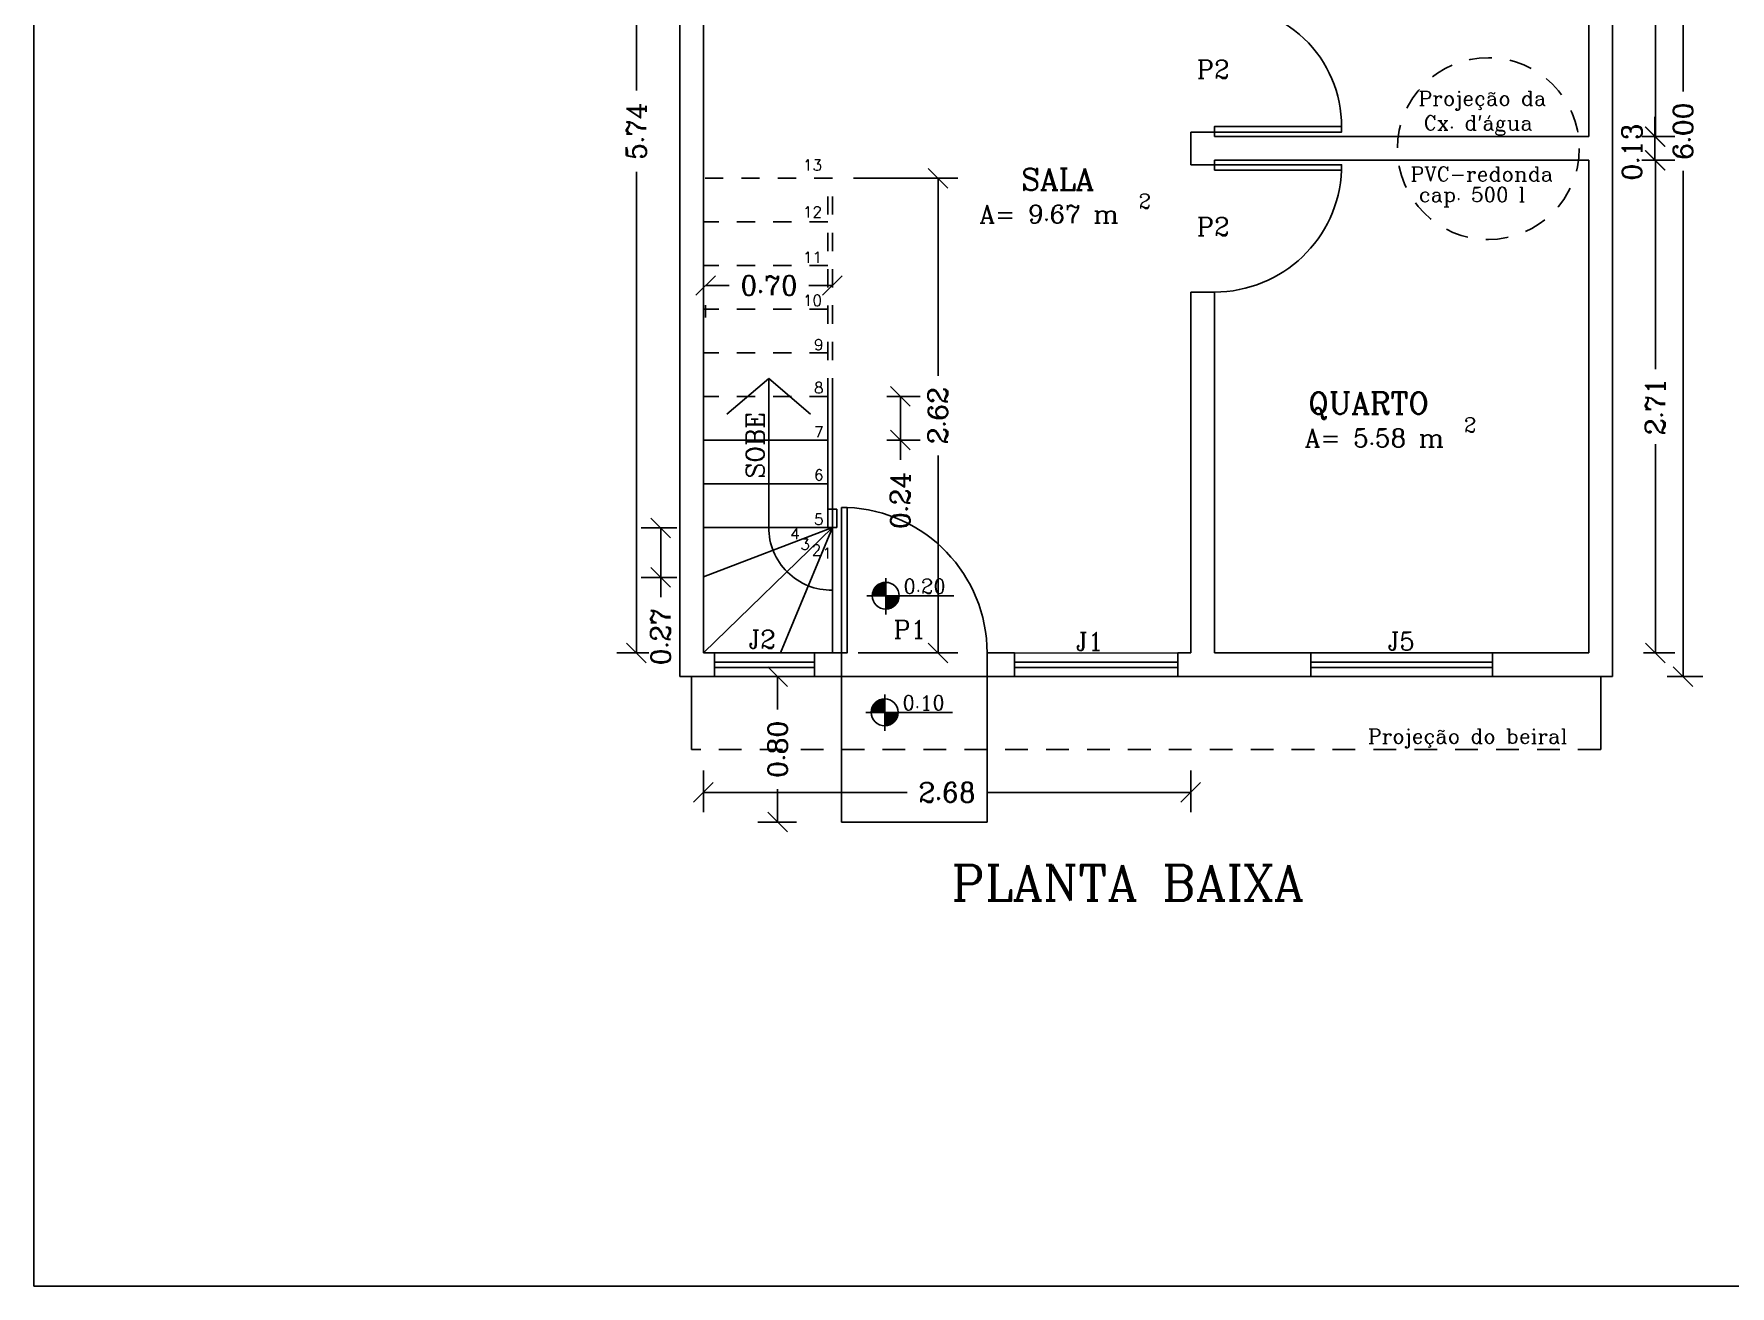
# Model space of a CAD drawing. Extents: x -79 to 141, y 7 to 81.
# Drawn here: x -78.56 to -69.23, y 67.64 to 74.52 of the extents above; entities that cross this region are included whole.
import ezdxf

# ---------------------------------------------------------------- set-up
doc = ezdxf.new("R2010")
doc.units = 0
doc.header["$LTSCALE"] = 10
doc.header["$MEASUREMENT"] = 0
doc.linetypes.add('DASHED2', pattern=[0.375, 0.25, -0.125])
doc.layers.get('0').update_dxf_attribs({"linetype": 'CONTINUOUS'})
doc.layers.get('DEFPOINTS').update_dxf_attribs({"linetype": 'CONTINUOUS'})
for name, color, linetype in [('COTAS', 244, 'CONTINUOUS'), ('EQUIPAMENTOS', 1, 'CONTINUOUS'), ('ESCADA', 5, 'CONTINUOUS'), ('JANELA', 5, 'CONTINUOUS'), ('MADEIRAMENTODETELHADO', 244, 'CONTINUOUS'), ('PAREDE', 7, 'CONTINUOUS'), ('PISO', 30, 'CONTINUOUS'), ('PORTA', 1, 'CONTINUOUS'), ('TELHADO', 30, 'CONTINUOUS'), ('TEXTO', 1, 'CONTINUOUS')]:
    doc.layers.add(name, color=color, linetype=linetype)
doc.styles.add('ROMANC', font='ROMANC.SHX')
doc.styles.get("Standard").update_dxf_attribs({"font": 'ROMANC.SHX'})
doc.dimstyles.get("Standard").update_dxf_attribs({"dimscale": 0.6, "dimtxt": 0.18, "dimasz": 0.18, "dimexe": 0.18, "dimexo": 0.25, "dimgap": 0.09, "dimtad": 0, "dimzin": 0, "dimdsep": 46, "dimtxsty": 'Standard', "dimblk1": 'OBLIQUE', "dimblk2": 'OBLIQUE', "dimsah": 1, "dimcen": 0.09, "dimclrd": 30, "dimclre": 30, "dimadec": 0, "dimazin": 0, "dimtfac": 1, "dimtdec": 4, "dimtofl": 0, "dimtmove": 0, "dimatfit": 3, "dimldrblk": 'OBLIQUE', "dimfxl": 1, "dimtolj": 1, "dimtzin": 0, "dimarcsym": 0})

# ---------------------------------------------------------------- blocks, each defined once
blk = doc.blocks.new('_OBLIQUE')
at = {"color": 0, "linetype": 'ByBlock'}
blk.add_line((-0.5, -0.5), (0.5, 0.5), dxfattribs=at)
blk = doc.blocks.new('*D154')
at = {"color": 30, "linetype": 'ByBlock', "ltscale": 0.05}
for p, q in [((-57.2033, 31.5369), (-57.2033, 31.3088)), ((-54.5233, 31.5369), (-54.5233, 31.3088)), ((-57.2033, 31.4168), (-56.0819, 31.4168)), ((-54.5233, 31.4168), (-55.6447, 31.4168))]:
    blk.add_line(p, q, dxfattribs=at)
at = {"layer": 'DEFPOINTS', "color": 0, "linetype": 'ByBlock', "ltscale": 0.05}
for p in [(-57.2033, 31.8369), (-54.5233, 31.8369), (-57.2033, 31.4168)]:
    blk.add_point(p, dxfattribs=at)
at = {"color": 30, "linetype": 'ByBlock', "ltscale": 0.05, "xscale": 0.108, "yscale": 0.108, "zscale": 0.108, "rotation": 180}
blk.add_blockref('_OBLIQUE', (-57.2033, 31.4168), dxfattribs=at)
at = {"color": 30, "linetype": 'ByBlock', "ltscale": 0.05, "xscale": 0.108, "yscale": 0.108, "zscale": 0.108}
blk.add_blockref('_OBLIQUE', (-54.5233, 31.4168), dxfattribs=at)
at = {"color": 0, "linetype": 'ByBlock', "ltscale": 0.05, "insert": (-55.8633, 31.4168), "char_height": 0.108, "attachment_point": 5}
blk.add_mtext('\\A1;2.68', dxfattribs=at)
blk = doc.blocks.new('*D153')
at = {"color": 30, "linetype": 'ByBlock', "ltscale": 0.05}
for p, q in [((-56.6373, 32.0538), (-56.9034, 32.0538)), ((-56.7954, 32.0538), (-56.7954, 31.8723)), ((-56.7954, 31.2538), (-56.7954, 31.4352)), ((-56.6923, 31.2538), (-56.9034, 31.2538))]:
    blk.add_line(p, q, dxfattribs=at)
at = {"layer": 'DEFPOINTS', "color": 0, "linetype": 'ByBlock', "ltscale": 0.05}
for p in [(-55.3773, 32.0538), (-56.7954, 31.2538), (-55.4323, 31.2538)]:
    blk.add_point(p, dxfattribs=at)
at = {"color": 30, "linetype": 'ByBlock', "ltscale": 0.05, "xscale": 0.108, "yscale": 0.108, "zscale": 0.108}
for p, rotation in [((-56.7954, 32.0538), 90), ((-56.7954, 31.2538), 270)]:
    blk.add_blockref('_OBLIQUE', p, dxfattribs=dict(at, rotation=rotation))
at = {"color": 0, "linetype": 'ByBlock', "ltscale": 0.05, "insert": (-56.7954, 31.6538), "char_height": 0.108, "attachment_point": 5, "rotation": 90}
blk.add_mtext('\\A1;0.80', dxfattribs=at)
blk = doc.blocks.new('*D152')
at = {"color": 30, "linetype": 'ByBlock', "ltscale": 0.05}
for p, q in [((-51.9033, 38.0538), (-51.707, 38.0538)), ((-51.815, 38.0538), (-51.815, 35.2723)), ((-51.815, 32.0538), (-51.815, 34.8352)), ((-51.9033, 32.0538), (-51.707, 32.0538))]:
    blk.add_line(p, q, dxfattribs=at)
at = {"layer": 'DEFPOINTS', "color": 0, "linetype": 'ByBlock', "ltscale": 0.05}
for p in [(-52.2033, 38.0538), (-52.2033, 32.0538), (-51.815, 32.0538)]:
    blk.add_point(p, dxfattribs=at)
at = {"color": 30, "linetype": 'ByBlock', "ltscale": 0.05, "xscale": 0.108, "yscale": 0.108, "zscale": 0.108}
for p, rotation in [((-51.815, 38.0538), 90), ((-51.815, 32.0538), 270)]:
    blk.add_blockref('_OBLIQUE', p, dxfattribs=dict(at, rotation=rotation))
at = {"color": 0, "linetype": 'ByBlock', "ltscale": 0.05, "insert": (-51.815, 35.0538), "char_height": 0.108, "attachment_point": 5, "rotation": 90}
blk.add_mtext('\\A1;6.00', dxfattribs=at)
blk = doc.blocks.new('*D151')
at = {"color": 30, "linetype": 'ByBlock', "ltscale": 0.05}
for p, q in [((-57.5033, 37.9238), (-57.68, 37.9238)), ((-57.572, 37.9238), (-57.572, 35.2775)), ((-57.572, 32.1838), (-57.572, 34.83)), ((-57.5033, 32.1838), (-57.68, 32.1838))]:
    blk.add_line(p, q, dxfattribs=at)
at = {"layer": 'DEFPOINTS', "color": 0, "linetype": 'ByBlock', "ltscale": 0.05}
for p in [(-57.2033, 37.9238), (-57.572, 32.1838), (-57.2033, 32.1838)]:
    blk.add_point(p, dxfattribs=at)
at = {"color": 30, "linetype": 'ByBlock', "ltscale": 0.05, "xscale": 0.108, "yscale": 0.108, "zscale": 0.108}
for p, rotation in [((-57.572, 37.9238), 90), ((-57.572, 32.1838), 270)]:
    blk.add_blockref('_OBLIQUE', p, dxfattribs=dict(at, rotation=rotation))
at = {"color": 0, "linetype": 'ByBlock', "ltscale": 0.05, "insert": (-57.572, 35.0538), "char_height": 0.108, "attachment_point": 5, "rotation": 90}
blk.add_mtext('\\A1;5.74', dxfattribs=at)
blk = doc.blocks.new('*D150')
at = {"color": 30, "linetype": 'ByBlock', "ltscale": 0.05}
for p, q in [((-52.0333, 37.9238), (-51.8599, 37.9238)), ((-51.9679, 37.9238), (-51.9679, 36.6923)), ((-51.9679, 35.0238), (-51.9679, 36.2552)), ((-52.0333, 35.0238), (-51.8599, 35.0238))]:
    blk.add_line(p, q, dxfattribs=at)
at = {"layer": 'DEFPOINTS', "color": 0, "linetype": 'ByBlock', "ltscale": 0.05}
for p in [(-52.3333, 37.9238), (-52.3333, 35.0238), (-51.9679, 35.0238)]:
    blk.add_point(p, dxfattribs=at)
at = {"color": 30, "linetype": 'ByBlock', "ltscale": 0.05, "xscale": 0.108, "yscale": 0.108, "zscale": 0.108}
for p, rotation in [((-51.9679, 37.9238), 90), ((-51.9679, 35.0238), 270)]:
    blk.add_blockref('_OBLIQUE', p, dxfattribs=dict(at, rotation=rotation))
at = {"color": 0, "linetype": 'ByBlock', "ltscale": 0.05, "insert": (-51.9679, 36.4738), "char_height": 0.108, "attachment_point": 5, "rotation": 90}
blk.add_mtext('\\A1;2.90', dxfattribs=at)
blk = doc.blocks.new('*D157')
at = {"color": 30, "linetype": 'ByBlock', "ltscale": 0.05}
for p, q in [((-52.0333, 34.8938), (-51.8599, 34.8938)), ((-51.9679, 34.8938), (-51.9679, 33.7445)), ((-51.9679, 32.1838), (-51.9679, 33.333)), ((-52.0333, 32.1838), (-51.8599, 32.1838))]:
    blk.add_line(p, q, dxfattribs=at)
at = {"layer": 'DEFPOINTS', "color": 0, "linetype": 'ByBlock', "ltscale": 0.05}
for p in [(-52.3333, 34.8938), (-52.3333, 32.1838), (-51.9679, 32.1838)]:
    blk.add_point(p, dxfattribs=at)
at = {"color": 30, "linetype": 'ByBlock', "ltscale": 0.05, "xscale": 0.108, "yscale": 0.108, "zscale": 0.108}
for p, rotation in [((-51.9679, 34.8938), 90), ((-51.9679, 32.1838), 270)]:
    blk.add_blockref('_OBLIQUE', p, dxfattribs=dict(at, rotation=rotation))
at = {"color": 0, "linetype": 'ByBlock', "ltscale": 0.05, "insert": (-51.9679, 33.5388), "char_height": 0.108, "attachment_point": 5, "rotation": 90}
blk.add_mtext('\\A1;2.71', dxfattribs=at)
blk = doc.blocks.new('*D156')
at = {"color": 30, "linetype": 'ByBlock', "ltscale": 0.05}
for p, q in [((-56.194, 33.5945), (-56.0121, 33.5945)), ((-56.1201, 33.5945), (-56.1201, 33.3545)), ((-56.194, 33.3545), (-56.0121, 33.3545)), ((-56.1201, 33.3545), (-56.1201, 33.2465))]:
    blk.add_line(p, q, dxfattribs=at)
at = {"layer": 'DEFPOINTS', "color": 0, "linetype": 'ByBlock', "ltscale": 0.05}
for p in [(-56.494, 33.5945), (-56.494, 33.3545), (-56.1201, 33.3545)]:
    blk.add_point(p, dxfattribs=at)
at = {"color": 30, "linetype": 'ByBlock', "ltscale": 0.05, "xscale": 0.108, "yscale": 0.108, "zscale": 0.108}
for p, rotation in [((-56.1201, 33.5945), 90), ((-56.1201, 33.3545), 270)]:
    blk.add_blockref('_OBLIQUE', p, dxfattribs=dict(at, rotation=rotation))
at = {"color": 0, "linetype": 'ByBlock', "ltscale": 0.05, "insert": (-56.1201, 33.0228), "char_height": 0.108, "attachment_point": 5, "rotation": 90}
blk.add_mtext('\\A1;0.24', dxfattribs=at)
blk = doc.blocks.new('*D155')
at = {"color": 30, "linetype": 'ByBlock', "ltscale": 0.05}
for p, q in [((-56.3776, 34.7945), (-55.8049, 34.7945)), ((-55.9129, 34.7945), (-55.9129, 33.7077)), ((-55.9129, 32.1838), (-55.9129, 33.2705)), ((-56.3526, 32.1838), (-55.8049, 32.1838))]:
    blk.add_line(p, q, dxfattribs=at)
at = {"layer": 'DEFPOINTS', "color": 0, "linetype": 'ByBlock', "ltscale": 0.05}
for p in [(-56.6776, 34.7945), (-56.6526, 32.1838), (-55.9129, 32.1838)]:
    blk.add_point(p, dxfattribs=at)
at = {"color": 30, "linetype": 'ByBlock', "ltscale": 0.05, "xscale": 0.108, "yscale": 0.108, "zscale": 0.108}
for p, rotation in [((-55.9129, 34.7945), 90), ((-55.9129, 32.1838), 270)]:
    blk.add_blockref('_OBLIQUE', p, dxfattribs=dict(at, rotation=rotation))
at = {"color": 0, "linetype": 'ByBlock', "ltscale": 0.05, "insert": (-55.9129, 33.4891), "char_height": 0.108, "attachment_point": 5, "rotation": 90}
blk.add_mtext('\\A1;{2.62}', dxfattribs=at)
blk = doc.blocks.new('*D158')
at = {"color": 30, "linetype": 'ByBlock', "ltscale": 0.05}
for p, q in [((-57.3488, 32.8716), (-57.5457, 32.8716)), ((-57.4377, 32.8716), (-57.4377, 32.5996)), ((-57.3488, 32.5996), (-57.5457, 32.5996)), ((-57.4377, 32.5996), (-57.4377, 32.4916))]:
    blk.add_line(p, q, dxfattribs=at)
at = {"layer": 'DEFPOINTS', "color": 0, "linetype": 'ByBlock', "ltscale": 0.05}
for p in [(-57.0488, 32.8716), (-57.4377, 32.5996), (-57.0488, 32.5996)]:
    blk.add_point(p, dxfattribs=at)
at = {"color": 30, "linetype": 'ByBlock', "ltscale": 0.05, "xscale": 0.108, "yscale": 0.108, "zscale": 0.108}
for p, rotation in [((-57.4377, 32.8716), 90), ((-57.4377, 32.5996), 270)]:
    blk.add_blockref('_OBLIQUE', p, dxfattribs=dict(at, rotation=rotation))
at = {"color": 0, "linetype": 'ByBlock', "ltscale": 0.05, "insert": (-57.4377, 32.2731), "char_height": 0.108, "attachment_point": 5, "rotation": 90}
blk.add_mtext('\\A1;0.27', dxfattribs=at)
blk = doc.blocks.new('*X38')
at = {"color": 0, "linetype": 'Continuous', "ltscale": 0.05}
for p, q in [((-55.4467, 9.8829), (-55.373, 9.9566)), ((-55.4466, 9.8865), (-55.3767, 9.9564)), ((-55.4463, 9.8904), (-55.3805, 9.9561)), ((-55.4458, 9.8944), (-55.3846, 9.9556)), ((-55.4449, 9.8988), (-55.389, 9.9547)), ((-55.444, 9.8821), (-55.372, 9.9541)), ((-55.4437, 9.9036), (-55.3938, 9.9535)), ((-55.4418, 9.909), (-55.3991, 9.9517)), ((-55.4404, 9.8821), (-55.372, 9.9505)), ((-55.4391, 9.9152), (-55.4054, 9.9489)), ((-55.4369, 9.8821), (-55.372, 9.947)), ((-55.4343, 9.9236), (-55.4138, 9.9441)), ((-55.4333, 9.8821), (-55.372, 9.9435)), ((-55.4298, 9.8821), (-55.372, 9.9399)), ((-55.4263, 9.8821), (-55.372, 9.9364)), ((-55.4227, 9.8821), (-55.372, 9.9328)), ((-55.4192, 9.8821), (-55.372, 9.9293)), ((-55.4157, 9.8821), (-55.372, 9.9258)), ((-55.4121, 9.8821), (-55.372, 9.9222)), ((-55.4086, 9.8821), (-55.372, 9.9187)), ((-55.4051, 9.8821), (-55.372, 9.9152)), ((-55.4015, 9.8821), (-55.372, 9.9116)), ((-55.398, 9.8821), (-55.372, 9.9081)), ((-55.3945, 9.8821), (-55.372, 9.9046)), ((-55.3909, 9.8821), (-55.372, 9.901)), ((-55.3874, 9.8821), (-55.372, 9.8975)), ((-55.3838, 9.8821), (-55.372, 9.894)), ((-55.3803, 9.8821), (-55.372, 9.8904)), ((-55.3768, 9.8821), (-55.372, 9.8869)), ((-55.3732, 9.8821), (-55.372, 9.8834)), ((-55.372, 9.8798), (-55.3697, 9.8821)), ((-55.372, 9.8763), (-55.3662, 9.8821)), ((-55.372, 9.8727), (-55.3626, 9.8821)), ((-55.372, 9.8692), (-55.3591, 9.8821)), ((-55.372, 9.8657), (-55.3556, 9.8821)), ((-55.372, 9.8621), (-55.352, 9.8821)), ((-55.372, 9.8586), (-55.3485, 9.8821)), ((-55.372, 9.8551), (-55.345, 9.8821)), ((-55.372, 9.8515), (-55.3414, 9.8821)), ((-55.372, 9.848), (-55.3379, 9.8821)), ((-55.372, 9.8445), (-55.3344, 9.8821)), ((-55.372, 9.8409), (-55.3308, 9.8821)), ((-55.372, 9.8374), (-55.3273, 9.8821)), ((-55.372, 9.8339), (-55.3237, 9.8821)), ((-55.372, 9.8303), (-55.3202, 9.8821)), ((-55.372, 9.8268), (-55.3167, 9.8821)), ((-55.372, 9.8232), (-55.3131, 9.8821)), ((-55.372, 9.8197), (-55.3096, 9.8821)), ((-55.372, 9.8162), (-55.3061, 9.8821)), ((-55.372, 9.8126), (-55.3025, 9.8821)), ((-55.372, 9.8091), (-55.299, 9.8821)), ((-55.369, 9.8086), (-55.2988, 9.8788)), ((-55.3651, 9.8089), (-55.2991, 9.875)), ((-55.3611, 9.8094), (-55.2996, 9.8709)), ((-55.3567, 9.8102), (-55.3004, 9.8665)), ((-55.352, 9.8115), (-55.3016, 9.8618)), ((-55.3467, 9.8132), (-55.3034, 9.8565)), ((-55.3405, 9.8159), (-55.3061, 9.8503)), ((-55.3324, 9.8205), (-55.3106, 9.8422))]:
    blk.add_line(p, q, dxfattribs=at)
blk = doc.blocks.new('*D159')
at = {"color": 30, "linetype": 'ByBlock', "ltscale": 0.05}
for p, q in [((-57.191, 34.2048), (-57.0611, 34.2048)), ((-56.494, 34.2048), (-56.6239, 34.2048)), ((-57.191, 34.0297), (-57.191, 34.0968)), ((-56.494, 34.0297), (-56.494, 34.0968))]:
    blk.add_line(p, q, dxfattribs=at)
at = {"layer": 'DEFPOINTS', "color": 0, "linetype": 'ByBlock', "ltscale": 0.05}
for p in [(-57.191, 34.3297), (-56.494, 34.3297), (-57.191, 34.2048)]:
    blk.add_point(p, dxfattribs=at)
at = {"color": 30, "linetype": 'ByBlock', "ltscale": 0.05, "xscale": 0.108, "yscale": 0.108, "zscale": 0.108, "rotation": 180}
blk.add_blockref('_OBLIQUE', (-57.191, 34.2048), dxfattribs=at)
at = {"color": 30, "linetype": 'ByBlock', "ltscale": 0.05, "xscale": 0.108, "yscale": 0.108, "zscale": 0.108}
blk.add_blockref('_OBLIQUE', (-56.494, 34.2048), dxfattribs=at)
at = {"color": 0, "linetype": 'ByBlock', "ltscale": 0.05, "insert": (-56.8425, 34.2048), "char_height": 0.108, "attachment_point": 5}
blk.add_mtext('\\A1;0.70', dxfattribs=at)

msp = doc.modelspace()

# ---------------------------------------------------------------- linework, layer by layer
at = {"color": 30, "linetype": 'ByBlock', "ltscale": 0.05}
for p, q in [((-69.64547, 73.95797), (-69.64547, 74.06597)), ((-69.71808, 73.95797), (-69.53747, 73.95797)), ((-69.64547, 73.82797), (-69.64547, 73.95797)), ((-69.71808, 73.82797), (-69.53747, 73.82797))]:
    msp.add_line(p, q, dxfattribs=at)
at = {"color": 244, "ltscale": 0.3}
for p, q in [((-74.19468, 71.90868), (-74.19468, 72.52868)), ((-74.16968, 71.80868), (-74.16968, 72.52868)), ((-74.19468, 72.28868), (-74.87896, 72.28868)), ((-74.19468, 72.04868), (-74.87896, 72.04868)), ((-74.16968, 71.80868), (-74.87896, 71.80868)), ((-74.16968, 71.11797), (-74.16968, 71.80868))]:
    msp.add_line(p, q, dxfattribs=at)
at = {"layer": 'COTAS', "color": 30, "linetype": 'Continuous', "ltscale": 0.3}
for p, q in [((-74.51968, 72.62848), (-74.75006, 72.4316)), ((-74.51968, 71.80868), (-74.51968, 72.62848)), ((-74.51968, 72.62848), (-74.2893, 72.4316))]:
    msp.add_line(p, q, dxfattribs=at)
at = {"layer": 'COTAS', "color": 244, "linetype": 'Continuous', "ltscale": 0.3}
msp.add_line((-74.51968, 71.80868), (-74.51968, 72.62848), dxfattribs=at)
at = {"layer": 'COTAS', "color": 244, "linetype": 'Continuous', "ltscale": 0.05}
for p, q in [((-73.87552, 71.53006), (-73.87552, 71.32988)), ((-73.98067, 71.43207), (-73.50266, 71.43207)), ((-73.88113, 70.88925), (-73.88113, 70.68906)), ((-73.98628, 70.79125), (-73.50827, 70.79125))]:
    msp.add_line(p, q, dxfattribs=at)
for centre in [(-73.87622, 71.43249), (-73.88183, 70.79167)]:
    msp.add_circle(centre, 0.07403, dxfattribs=at)
at = {"layer": 'COTAS', "color": 30, "linetype": 'Continuous', "ltscale": 0.3}
msp.add_arc((-74.17501, 71.80796), 0.34467, 179.879235, 270.886041, dxfattribs=at)
at = {"layer": 'DEFPOINTS', "color": 0, "linetype": 'ByBlock', "ltscale": 0.05}
for p in [(-70.01808, 73.95797), (-69.64547, 73.95797), (-70.01808, 73.82797)]:
    msp.add_point(p, dxfattribs=at)
at = {"layer": 'EQUIPAMENTOS', "color": 244, "linetype": 'Continuous', "ltscale": 0.3}
for q in [(-74.87896, 71.53669), (-74.87896, 71.11797), (-74.45579, 71.11797)]:
    msp.add_line((-74.16968, 71.80868), q, dxfattribs=at)
at = {"layer": 'EQUIPAMENTOS', "color": 30, "linetype": 'Continuous', "ltscale": 0.05}
msp.add_lwpolyline([(-78.56119, 80.69654), (-78.56119, 67.63597), (-53.60596, 67.63597), (-53.60596, 80.69654)], close=True, dxfattribs=at)
at = {"layer": 'EQUIPAMENTOS', "color": 30, "linetype": 'DASHED2', "ltscale": 0.05}
msp.add_circle((-70.5619, 73.89214), 0.5, dxfattribs=at)
at = {"layer": 'ESCADA', "color": 30, "linetype": 'DASHED2', "ltscale": 0.02}
for p, q in [((-74.16968, 73.72868), (-74.87896, 73.72868)), ((-74.19468, 72.52868), (-74.19468, 73.72868)), ((-74.16968, 72.52868), (-74.16968, 73.72868)), ((-74.19468, 73.48868), (-74.87896, 73.48868)), ((-74.19468, 73.24868), (-74.87896, 73.24868)), ((-74.19468, 73.00868), (-74.87896, 73.00868)), ((-74.19468, 72.76868), (-74.87896, 72.76868)), ((-74.19468, 72.52868), (-74.87896, 72.52868))]:
    msp.add_line(p, q, dxfattribs=at)
at = {"layer": 'JANELA', "color": 244, "linetype": 'Continuous', "ltscale": 0.3}
for p, q in [((-74.26896, 71.11797), (-74.81896, 71.11797)), ((-72.26896, 71.11662), (-73.16896, 71.11797)), ((-70.53896, 71.11797), (-71.53896, 71.11797)), ((-74.26896, 70.98797), (-74.84896, 70.98797)), ((-72.26896, 70.98797), (-73.16896, 70.98797)), ((-70.53896, 70.98797), (-71.53896, 70.98797))]:
    msp.add_line(p, q, dxfattribs=at)
at = {"layer": 'JANELA', "color": 1, "linetype": 'Continuous', "ltscale": 0.3}
for p, q in [((-74.26896, 71.06797), (-74.81896, 71.06797)), ((-74.26896, 71.03797), (-74.81896, 71.03797)), ((-72.26903, 71.06662), (-73.16903, 71.06797)), ((-72.26896, 71.03797), (-73.16896, 71.03797)), ((-70.53896, 71.06797), (-71.53896, 71.06797)), ((-70.53896, 71.03797), (-71.53896, 71.03797))]:
    msp.add_line(p, q, dxfattribs=at)
at = {"layer": 'MADEIRAMENTODETELHADO', "color": 244, "linetype": 'DASHED2', "ltscale": 0.05}
msp.add_line((-74.16968, 71.90868), (-74.19468, 71.90868), dxfattribs=at)
at = {"layer": 'MADEIRAMENTODETELHADO', "color": 244, "linetype": 'Continuous', "ltscale": 0.3}
for p, q in [((-74.19468, 71.90868), (-74.19468, 71.80868)), ((-74.14468, 71.90868), (-74.16968, 71.90868)), ((-74.14468, 71.90868), (-74.14468, 71.80868)), ((-74.16968, 71.80868), (-74.14468, 71.80868))]:
    msp.add_line(p, q, dxfattribs=at)
at = {"layer": 'PAREDE', "color": 7, "linetype": 'Continuous', "ltscale": 0.3}
for p, q in [((-75.00896, 76.98797), (-75.00896, 70.98797)), ((-69.87896, 76.98797), (-69.87896, 70.98797)), ((-74.87896, 76.85797), (-74.87896, 71.11797)), ((-70.00896, 76.85797), (-70.00896, 73.95797)), ((-72.19896, 73.98297), (-72.19896, 73.80297)), ((-72.06896, 73.98297), (-72.19896, 73.98297)), ((-72.06896, 73.98297), (-72.06896, 73.95797)), ((-70.00896, 73.95797), (-72.06896, 73.95797)), ((-72.06896, 73.80297), (-72.19896, 73.80297)), ((-70.00896, 73.82797), (-72.06896, 73.82797)), ((-72.06896, 73.82797), (-72.06896, 73.80297)), ((-70.00896, 73.82797), (-70.00896, 71.11797)), ((-72.19896, 73.10297), (-72.19896, 71.11797)), ((-72.06896, 73.10297), (-72.19896, 73.10297)), ((-72.06896, 73.10297), (-72.06896, 71.11797)), ((-74.81896, 71.11797), (-74.87896, 71.11797)), ((-74.81896, 71.11797), (-74.81896, 70.98797)), ((-74.11896, 71.11797), (-74.26896, 71.11797)), ((-74.26896, 71.11797), (-74.26896, 70.98797)), ((-74.11896, 71.11797), (-74.11896, 70.98797)), ((-73.31896, 71.11797), (-73.31896, 70.98797)), ((-73.16896, 71.11797), (-73.31896, 71.11797)), ((-73.16896, 71.11797), (-73.16896, 70.98797)), ((-72.19896, 71.11797), (-72.26896, 71.11797)), ((-72.26896, 71.11662), (-72.26896, 70.98797)), ((-71.53896, 71.11797), (-72.06896, 71.11797)), ((-71.53896, 71.11797), (-71.53896, 70.98797)), ((-70.00896, 71.11797), (-70.53896, 71.11797)), ((-70.53896, 71.11797), (-70.53896, 70.98797)), ((-74.81896, 70.98797), (-75.00896, 70.98797)), ((-74.11896, 70.98797), (-74.26896, 70.98797)), ((-73.16896, 70.98797), (-73.31896, 70.98797)), ((-71.53896, 70.98797), (-72.26896, 70.98797)), ((-69.87896, 70.98797), (-70.53896, 70.98797))]:
    msp.add_line(p, q, dxfattribs=at)
at = {"layer": 'PISO', "color": 1, "linetype": 'Continuous', "ltscale": 0.05}
for p, q in [((-74.11896, 70.18797), (-74.11896, 70.98797)), ((-74.11896, 70.98797), (-73.31896, 70.98797)), ((-73.31896, 70.18797), (-73.31896, 70.98797)), ((-74.11896, 70.18797), (-73.31896, 70.18797))]:
    msp.add_line(p, q, dxfattribs=at)
at = {"layer": 'PORTA', "color": 1, "linetype": 'Continuous', "ltscale": 0.3}
for points in [[(-72.06896, 73.98297), (-71.36896, 73.98297), (-71.36896, 74.01297), (-72.06896, 74.01297)], [(-72.06896, 73.77297), (-71.36896, 73.77297), (-71.36896, 73.80297), (-72.06896, 73.80297)]]:
    msp.add_lwpolyline(points, close=True, dxfattribs=at)
at = {"layer": 'PORTA', "linetype": 'Continuous', "ltscale": 0.05}
msp.add_lwpolyline([(-74.11896, 71.11797), (-74.11896, 71.91797), (-74.08896, 71.91797), (-74.08896, 71.11797)], close=True, dxfattribs=at)
at = {"layer": 'PORTA', "color": 30, "linetype": 'Continuous', "ltscale": 0.3}
for centre, radius, start, end in [((-72.0396, 74.01297), 0.67064, 0, 92.508903), ((-72.06896, 73.80364), 0.70067, 270, 357.491097)]:
    msp.add_arc(centre, radius, start, end, dxfattribs=at)
at = {"layer": 'PORTA', "color": 30, "linetype": 'Continuous', "ltscale": 0.05}
msp.add_arc((-74.11954, 71.11797), 0.80058, 360, 87.810619, dxfattribs=at)
at = {"layer": 'TELHADO', "color": 30, "linetype": 'Continuous', "ltscale": 0.05}
for p, q in [((-74.94396, 70.98797), (-74.94396, 70.58797)), ((-69.94396, 70.98797), (-69.94396, 70.58797))]:
    msp.add_line(p, q, dxfattribs=at)
at = {"layer": 'TELHADO', "color": 30, "linetype": 'DASHED2', "ltscale": 0.05}
msp.add_line((-69.94396, 70.58797), (-74.94396, 70.58797), dxfattribs=at)

# ---------------------------------------------------------------- block references
at = {"color": 30, "linetype": 'ByBlock', "ltscale": 0.05, "xscale": 0.108, "yscale": 0.108, "zscale": 0.108}
for p, rotation in [((-69.64547, 73.95797), 90), ((-69.64547, 73.82797), 270)]:
    msp.add_blockref('_OBLIQUE', p, dxfattribs=dict(at, rotation=rotation))
at = {"layer": 'COTAS', "color": 244, "linetype": 'Continuous', "ltscale": 0.05}
for p in [(-18.50352, 61.54996), (-18.50913, 60.90915)]:
    msp.add_blockref('*X38', p, dxfattribs=at)

# ---------------------------------------------------------------- texts
at = {"color": 244, "linetype": 'ByBlock', "ltscale": 0.05, "insert": (-69.77235, 73.87369), "char_height": 0.108, "attachment_point": 5, "rotation": 90}
msp.add_mtext('\\A1;0.13', dxfattribs=at)
at = {"layer": 'TEXTO', "color": 1, "ltscale": 0.3, "style": 'ROMANC'}
for s, height, p in [('P2', 0.1, (-72.16475, 74.27798)), ('SALA', 0.12, (-73.13091, 73.66288)), ('2', 0.08, (-72.48584, 73.56344)), ('A= 9.67 m', 0.1, (-73.36078, 73.4815)), ('P2', 0.1, (-72.16475, 73.41295)), ('QUARTO', 0.12, (-71.55263, 72.43214)), ('2', 0.08, (-70.6964, 72.3327)), ('A= 5.58 m', 0.1, (-71.57134, 72.25076)), ('P1', 0.1, (-73.83376, 71.19713)), ('J2', 0.1, (-74.63097, 71.14253)), ('J1', 0.1, (-72.82997, 71.13132)), ('J5', 0.1, (-71.11561, 71.13266))]:
    msp.add_text(s, height=height, rotation=360, dxfattribs=at).set_placement(p)
at = {"layer": 'TEXTO', "color": 244, "ltscale": 0.3, "style": 'ROMANC'}
for s, height, p in [('Projeção da', 0.08, (-70.94592, 74.12832)), ("Cx. d'água", 0.08, (-70.91774, 73.99327)), ('13', 0.06, (-74.33037, 73.77146)), ('PVC-redonda', 0.08, (-70.99039, 73.71205)), ('cap. 500 l', 0.08, (-70.94475, 73.59917)), ('12', 0.06, (-74.33037, 73.51314)), ('11', 0.06, (-74.33037, 73.26394)), ('10', 0.06, (-74.33037, 73.0269)), ('9', 0.06, (-74.27016, 72.78378)), ('8', 0.06, (-74.27016, 72.54673)), ('7', 0.06, (-74.27016, 72.30361)), ('6', 0.06, (-74.27016, 72.06657)), ('5', 0.06, (-74.27016, 71.82345)), ('4', 0.06, (-74.40138, 71.74321)), ('3', 0.06, (-74.34549, 71.68555)), ('2', 0.06, (-74.28289, 71.65387)), ('1', 0.06, (-74.2243, 71.63715)), ('0.20', 0.08, (-73.77913, 71.44495)), ('0.10', 0.08, (-73.78474, 70.80414)), ('Projeção do beiral', 0.08, (-71.2242, 70.6208))]:
    msp.add_text(s, height=height, rotation=360, dxfattribs=at).set_placement(p)
at = {"layer": 'TEXTO', "color": 30, "ltscale": 0.3, "style": 'ROMANC'}
msp.add_text('SOBE', height=0.1, rotation=90, dxfattribs=at).set_placement((-74.54434, 72.07734))
at = {"layer": 'TEXTO', "color": 5, "ltscale": 0.3, "style": 'ROMANC'}
msp.add_text('PLANTA BAIXA ', height=0.196, dxfattribs=at).set_placement((-73.51526, 69.75574))

# ---------------------------------------------------------------- dimensions: what is measured, and where the dimension line sits
at = {"layer": 'COTAS', "color": 244, "linetype": 'Continuous', "ltscale": 0.05}
dim = msp.add_linear_dim(base=(-73.58852, 71.11797), p1=(-74.35327, 73.72868), p2=(-74.32827, 71.11797), angle=90, text='{2.62}', dimstyle='Standard', override={"dimexo": 0.5}, dxfattribs=at)
dim.commit()
dim.dimension.update_dxf_attribs({"geometry": '*D155', "text_midpoint": (-73.58852, 72.42333), "insert": (-17.67566, 38.93421)})
for base, p1, p2, override, picture, middle in [((-75.11341, 71.53384), (-74.72449, 71.80583), (-74.72449, 71.53384), {"dimexo": 0.5}, '*D158', (-75.11341, 71.20727)), ((-74.47109, 70.18797), (-73.05298, 70.98797), (-73.10798, 70.18797), {"dimexo": 2.1}, '*D153', (-74.47109, 70.58797))]:
    dim = msp.add_linear_dim(base=base, p1=p1, p2=p2, angle=90, dimstyle='Standard', override=override, dxfattribs=at)
    dim.commit()
    dim.dimension.update_dxf_attribs({"geometry": picture, "text_midpoint": middle, "insert": (-17.67566, 38.93421)})
at = {"layer": 'JANELA', "color": 244, "linetype": 'Continuous', "ltscale": 0.3}
for base, p1, p2, picture, middle in [((-69.49066, 70.98797), (-69.87896, 76.98797), (-69.87896, 70.98797), '*D152', (-69.49066, 73.98797)), ((-69.64354, 73.95797), (-70.00896, 76.85797), (-70.00896, 73.95797), '*D150', (-69.64354, 75.40797)), ((-69.64354, 71.11797), (-70.00896, 73.82797), (-70.00896, 71.11797), '*D157', (-69.64354, 72.47297)), ((-73.79576, 72.28868), (-74.16968, 72.52868), (-74.16968, 72.28868), '*D156', (-73.79576, 71.95697))]:
    dim = msp.add_linear_dim(base=base, p1=p1, p2=p2, angle=270, dimstyle='Standard', override={"dimexo": 0.5}, dxfattribs=at)
    dim.commit()
    dim.dimension.update_dxf_attribs({"geometry": picture, "text_midpoint": middle, "insert": (-17.67566, 38.93421)})
at = {"layer": 'JANELA', "color": 1, "linetype": 'Continuous', "ltscale": 0.3}
dim = msp.add_linear_dim(base=(-74.86666, 73.139), p1=(-74.16968, 73.26386), p2=(-74.86666, 73.26386), dimstyle='Standard', override={"dimexo": 0.5}, dxfattribs=at)
dim.commit()
dim.dimension.update_dxf_attribs({"geometry": '*D159', "text_midpoint": (-74.51817, 73.139), "insert": (-17.67566, 38.93421)})
at = {"layer": 'JANELA', "color": 244, "linetype": 'Continuous', "ltscale": 0.3}
dim = msp.add_linear_dim(base=(-74.87896, 70.35099), p1=(-72.19896, 70.7711), p2=(-74.87896, 70.7711), dimstyle='Standard', override={"dimexo": 0.5}, dxfattribs=at)
dim.commit()
dim.dimension.update_dxf_attribs({"geometry": '*D154', "text_midpoint": (-73.53896, 70.35099), "insert": (-17.67566, 38.93421)})
at = {"layer": 'PAREDE', "color": 244, "linetype": 'Continuous', "ltscale": 0.3}
dim = msp.add_linear_dim(base=(-75.24765, 71.11797), p1=(-74.87896, 76.85797), p2=(-74.87896, 71.11797), angle=270, dimstyle='Standard', override={"dimexo": 0.5}, dxfattribs=at)
dim.commit()
dim.dimension.update_dxf_attribs({"geometry": '*D151', "text_midpoint": (-75.24765, 73.98797), "insert": (-17.67566, 38.93421)})

doc.saveas('drawing.dxf')
